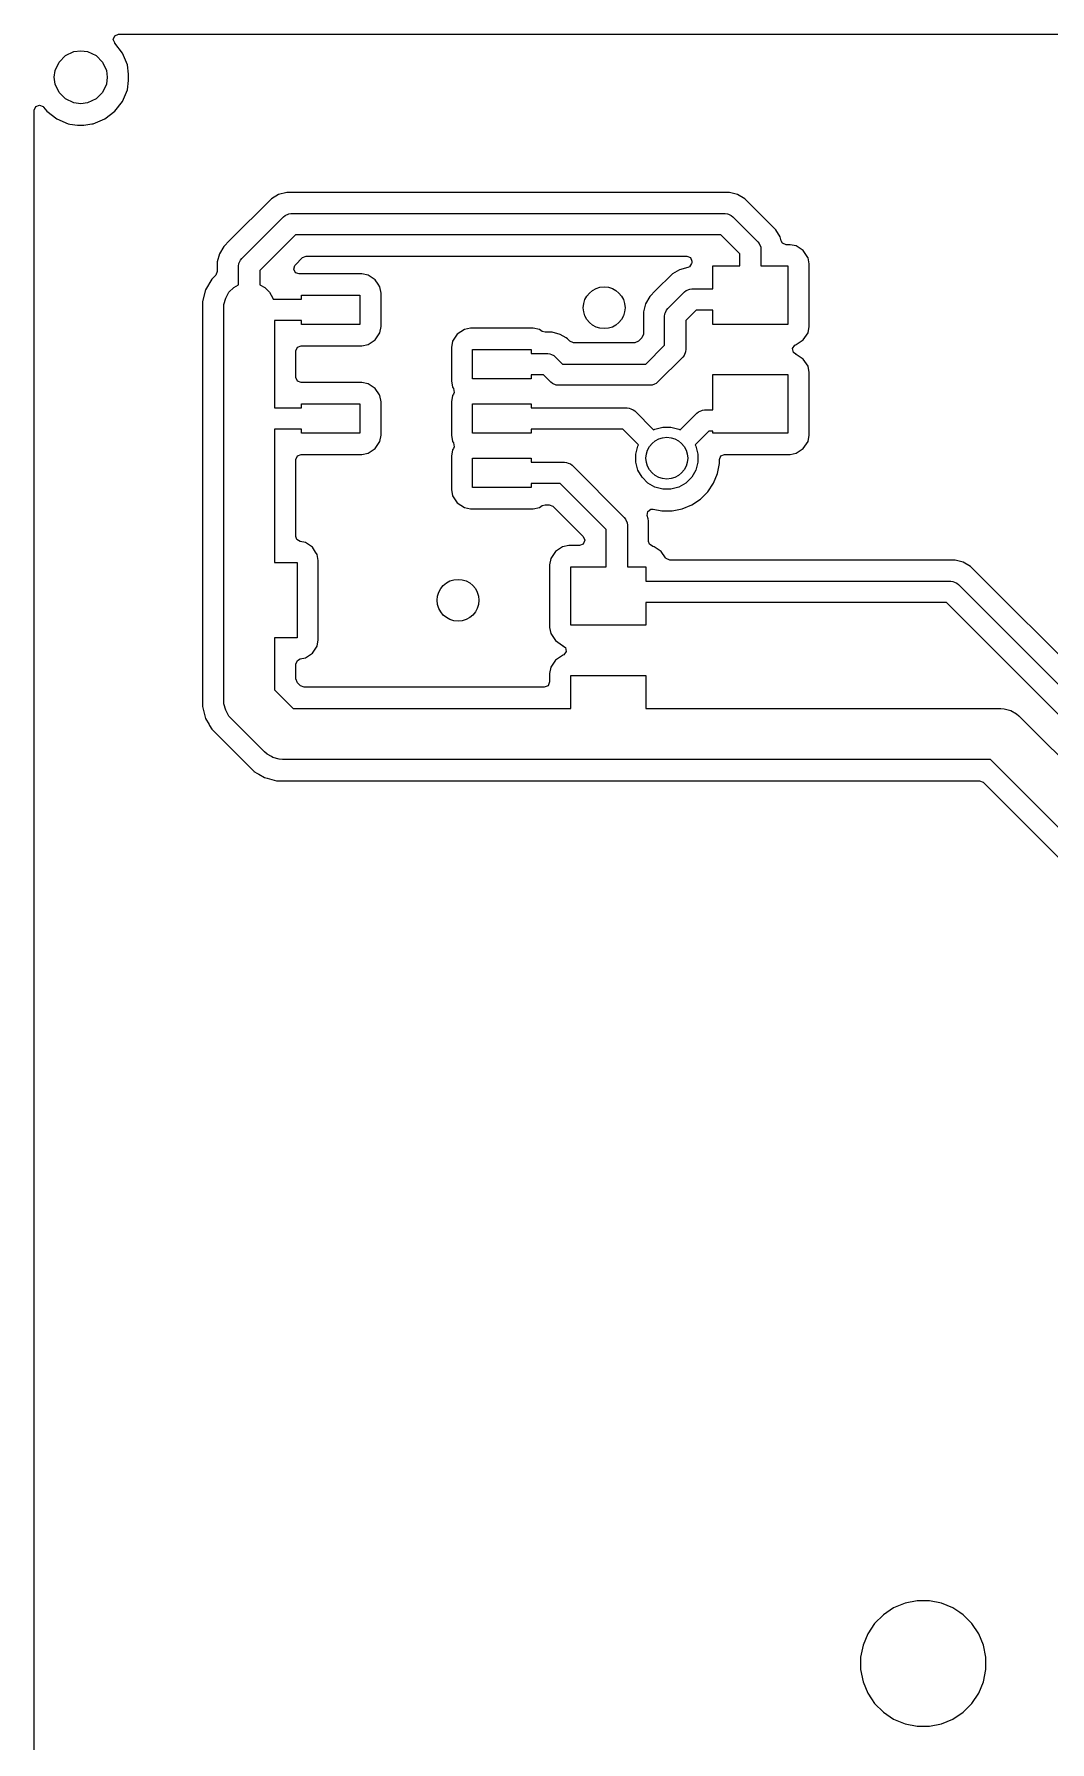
# Model space of a CAD drawing. Extents: x 97 to 200, y -158 to -52.
# Drawn here: x 97.18 to 109.34, y -72.57 to -52.13 of the extents above; entities that cross this region are included whole.
import ezdxf

# ---------------------------------------------------------------- set-up
doc = ezdxf.new("R2010")
doc.units = 0
doc.layers.add('BLACK', color=7, linetype='CONTINUOUS')

msp = doc.modelspace()

# ---------------------------------------------------------------- linework, layer by layer
at = {"layer": 'BLACK', "linetype": 'CONTINUOUS'}
for p, q in [((98.123899, -52.1916), (98.142205, -52.147406)), ((98.141054, -52.233016), (98.123899, -52.1916)), ((98.140561, -52.233395), (98.141054, -52.233016)), ((98.141974, -52.235236), (98.140561, -52.233395)), ((98.142205, -52.235794), (98.141974, -52.235236)), ((98.142205, -52.147406), (98.186399, -52.1291)), ((98.14305, -52.236639), (98.142205, -52.235794)), ((98.143054, -52.236644), (98.14305, -52.236639)), ((98.143055, -52.236645), (98.143054, -52.236644)), ((98.234741, -52.356132), (98.143055, -52.236645)), ((98.186399, -52.1291), (111.740538, -52.1291)), ((97.428419, -52.562425), (97.475019, -52.462489)), ((97.475019, -52.462489), (97.552989, -52.384519)), ((97.552989, -52.384519), (97.652925, -52.337919)), ((97.652925, -52.337919), (97.7351, -52.3271)), ((97.7351, -52.3271), (97.817275, -52.337919)), ((97.817275, -52.337919), (97.917211, -52.384519)), ((97.917211, -52.384519), (97.995181, -52.462489)), ((97.995181, -52.462489), (98.041781, -52.562425)), ((98.292377, -52.495278), (98.234741, -52.356132)), ((98.3071, -52.607108), (98.292377, -52.495278)), ((97.4176, -52.6446), (97.428419, -52.562425)), ((97.428419, -52.726775), (97.4176, -52.6446)), ((98.041781, -52.562425), (98.0526, -52.6446)), ((98.0526, -52.6446), (98.041781, -52.726775)), ((98.292377, -52.793922), (98.3071, -52.682092)), ((98.3071, -52.682092), (98.3071, -52.607108)), ((97.475019, -52.826711), (97.428419, -52.726775)), ((97.552989, -52.904681), (97.475019, -52.826711)), ((97.652925, -52.951281), (97.552989, -52.904681)), ((97.917211, -52.904681), (97.817275, -52.951281)), ((97.995181, -52.826711), (97.917211, -52.904681)), ((98.041781, -52.726775), (97.995181, -52.826711)), ((98.234741, -52.933068), (98.292377, -52.793922)), ((97.1766, -53.04048), (97.194906, -52.996286)), ((97.1766, -55.329962), (97.1766, -53.04048)), ((97.194906, -52.996286), (97.2391, -52.97798)), ((97.2391, -52.97798), (97.283294, -52.996286)), ((97.283294, -52.996286), (97.288683, -53.002431)), ((97.288683, -53.002431), (97.327145, -53.052555)), ((97.327145, -53.052555), (97.446632, -53.144241)), ((97.7351, -52.9621), (97.652925, -52.951281)), ((97.817275, -52.951281), (97.7351, -52.9621)), ((98.023568, -53.144241), (98.143055, -53.052555)), ((98.143055, -53.052555), (98.234741, -52.933068)), ((97.446632, -53.144241), (97.585778, -53.201877)), ((97.585778, -53.201877), (97.585782, -53.201877)), ((97.585782, -53.201877), (97.585784, -53.201878)), ((97.585784, -53.201878), (97.604364, -53.204324)), ((97.604364, -53.204324), (97.697608, -53.2166)), ((97.697608, -53.2166), (97.697614, -53.2166)), ((97.697614, -53.2166), (97.772586, -53.2166)), ((97.772586, -53.2166), (97.772592, -53.2166)), ((97.772592, -53.2166), (97.868524, -53.203969)), ((97.868524, -53.203969), (97.884415, -53.201878)), ((97.884415, -53.201878), (97.884415, -53.201877)), ((97.884415, -53.201877), (97.884422, -53.201877)), ((97.884422, -53.201877), (98.023568, -53.144241)), ((100.016847, -54.098328), (99.516853, -54.598324)), ((100.016851, -54.098325), (100.016847, -54.098328)), ((100.103847, -54.048097), (100.016851, -54.098325)), ((100.103849, -54.048097), (100.103847, -54.048097)), ((100.20087, -54.022099), (100.103849, -54.048097)), ((100.200875, -54.022099), (100.20087, -54.022099)), ((100.301325, -54.022099), (100.200875, -54.022099)), ((100.30515, -54.022099), (100.301325, -54.022099)), ((100.305166, -54.0221), (100.30515, -54.022099)), ((105.501325, -54.0221), (100.305166, -54.0221)), ((105.501329, -54.0221), (105.501325, -54.0221)), ((105.598352, -54.048098), (105.501329, -54.0221)), ((105.598353, -54.048098), (105.598352, -54.048098)), ((105.598354, -54.048099), (105.598353, -54.048098)), ((105.685347, -54.098324), (105.598354, -54.048099)), ((105.985347, -54.398324), (105.685347, -54.098324)), ((99.661297, -54.813797), (100.161298, -54.313797)), ((100.161298, -54.313797), (100.180542, -54.298003)), ((100.180542, -54.298003), (100.226323, -54.27904)), ((100.226323, -54.27904), (100.226324, -54.27904)), ((100.226324, -54.27904), (100.2511, -54.2766)), ((100.2511, -54.2766), (105.4511, -54.2766)), ((105.4511, -54.2766), (105.475876, -54.27904)), ((105.475876, -54.27904), (105.475877, -54.27904)), ((105.475877, -54.27904), (105.48823, -54.284157)), ((105.48823, -54.284157), (105.521657, -54.298003)), ((105.521657, -54.298003), (105.521658, -54.298004)), ((105.521658, -54.298004), (105.540903, -54.313797)), ((105.540903, -54.313797), (105.840903, -54.613797)), ((100.303705, -54.5306), (99.8781, -54.956205)), ((105.398494, -54.5306), (100.303705, -54.5306)), ((105.6241, -54.756206), (105.398494, -54.5306)), ((106.056376, -54.469353), (105.985347, -54.398324)), ((106.106601, -54.556346), (106.056376, -54.469353)), ((106.106602, -54.556349), (106.106601, -54.556346)), ((106.119042, -54.602776), (106.106602, -54.556349)), ((99.395598, -54.756348), (99.3696, -54.85337)), ((99.445825, -54.669351), (99.395598, -54.756346)), ((99.395598, -54.756346), (99.395598, -54.756348)), ((99.516853, -54.598324), (99.445825, -54.669351)), ((105.6241, -54.9036), (105.6241, -54.756206)), ((105.840903, -54.613797), (105.856696, -54.633042)), ((105.856696, -54.633042), (105.856697, -54.633043)), ((105.856697, -54.633043), (105.87566, -54.678824)), ((105.87566, -54.678824), (105.8781, -54.7036)), ((105.8781, -54.7036), (105.8781, -54.9036)), ((106.135218, -54.630794), (106.119042, -54.602776)), ((106.179412, -54.6491), (106.135218, -54.630794)), ((106.226167, -54.6491), (106.179412, -54.6491)), ((106.3004, -54.663865), (106.226167, -54.6491)), ((106.300402, -54.663866), (106.3004, -54.663865)), ((106.384584, -54.720115), (106.300402, -54.663866)), ((106.440237, -54.803406), (106.384584, -54.720115)), ((99.3696, -54.968242), (99.351294, -55.012436)), ((99.3696, -54.85337), (99.3696, -54.968242)), ((99.6241, -54.9036), (99.62654, -54.878824)), ((99.6241, -55.127982), (99.6241, -54.9036)), ((99.62654, -54.878824), (99.628747, -54.873497)), ((99.628747, -54.873497), (99.639363, -54.847867)), ((99.639363, -54.847867), (99.645503, -54.833043)), ((99.645503, -54.833043), (99.645504, -54.833042)), ((99.645504, -54.833042), (99.661297, -54.813797)), ((99.8781, -54.956205), (99.8781, -55.127982)), ((100.283595, -54.942925), (100.297492, -54.897153)), ((100.306135, -54.985118), (100.283595, -54.942925)), ((100.297492, -54.897153), (100.301592, -54.89263)), ((100.301592, -54.89263), (100.390817, -54.803406)), ((100.390817, -54.803406), (100.435011, -54.7851)), ((100.435011, -54.7851), (104.989029, -54.7851)), ((104.903847, -54.948097), (104.816851, -54.998325)), ((104.903849, -54.948097), (104.903847, -54.948097)), ((105.00248, -54.921668), (104.903849, -54.948097)), ((104.989029, -54.7851), (105.033223, -54.803406)), ((105.021021, -54.913268), (105.00248, -54.921668)), ((105.047601, -54.873497), (105.021021, -54.913268)), ((105.033223, -54.803406), (105.051529, -54.8476)), ((105.049096, -54.86598), (105.047601, -54.873497)), ((105.050327, -54.859793), (105.049096, -54.86598)), ((105.051529, -54.8476), (105.050327, -54.859793)), ((105.3011, -55.1766), (105.3011, -54.9036)), ((105.3011, -54.9036), (105.6241, -54.9036)), ((105.8781, -54.9036), (106.2011, -54.9036)), ((106.2011, -54.9036), (106.2011, -55.6036)), ((106.440834, -54.804299), (106.440237, -54.803406)), ((106.455599, -54.878534), (106.440834, -54.804299)), ((106.4556, -55.628667), (106.455599, -54.878534)), ((99.30355, -55.06018), (99.229915, -55.187718)), ((99.303553, -55.060176), (99.30355, -55.06018)), ((99.351294, -55.012436), (99.303553, -55.060176)), ((99.509286, -55.21805), (99.56555, -55.161786)), ((99.56555, -55.161786), (99.6241, -55.127982)), ((99.8781, -55.127982), (99.93665, -55.161786)), ((99.93665, -55.161786), (99.992914, -55.21805)), ((100.347964, -54.997817), (100.306135, -54.985118)), ((100.347964, -54.999101), (100.347964, -54.997817)), ((101.101167, -54.9991), (100.347964, -54.999101)), ((101.1754, -55.013865), (101.101167, -54.9991)), ((101.175402, -55.013866), (101.1754, -55.013865)), ((101.259584, -55.070115), (101.175402, -55.013866)), ((101.294319, -55.1221), (101.259584, -55.070115)), ((101.315834, -55.154299), (101.294319, -55.1221)), ((101.330599, -55.228534), (101.315834, -55.154299)), ((104.816847, -54.998328), (104.616853, -55.198324)), ((104.816851, -54.998325), (104.816847, -54.998328)), ((105.026324, -55.17904), (105.0511, -55.1766)), ((105.0511, -55.1766), (105.3011, -55.1766)), ((97.1766, -71.55368), (97.1766, -55.329962)), ((99.229915, -55.18772), (99.1918, -55.329962)), ((99.1918, -55.329962), (99.1918, -60.177237)), ((99.229915, -55.187718), (99.229915, -55.18772)), ((99.4463, -55.4036), (99.448908, -55.363816)), ((99.448908, -55.363816), (99.469502, -55.286958)), ((99.469502, -55.286958), (99.509286, -55.21805)), ((99.992914, -55.21805), (100.032698, -55.286958)), ((100.032698, -55.286958), (100.036621, -55.3016)), ((100.036621, -55.3016), (100.3761, -55.3016)), ((100.3761, -55.3016), (100.3761, -55.2536)), ((100.3761, -55.2536), (101.0761, -55.2536)), ((101.0761, -55.2536), (101.0761, -55.6036)), ((101.3306, -55.628667), (101.330599, -55.228534)), ((104.495598, -55.356348), (104.4696, -55.45337)), ((104.545825, -55.269351), (104.495598, -55.356346)), ((104.495598, -55.356346), (104.495598, -55.356348)), ((104.616853, -55.198324), (104.545825, -55.269351)), ((104.761297, -55.413797), (104.961298, -55.213797)), ((104.961298, -55.213797), (104.980542, -55.198003)), ((104.980542, -55.198003), (105.026323, -55.17904)), ((105.026323, -55.17904), (105.026324, -55.17904)), ((99.4463, -59.1266), (99.4463, -55.4036)), ((100.3761, -55.5556), (100.0559, -55.5556)), ((100.0559, -55.5556), (100.0559, -56.6016)), ((100.3761, -55.6036), (100.3761, -55.5556)), ((104.4696, -55.45337), (104.4696, -55.719689)), ((104.7241, -55.5036), (104.72654, -55.478824)), ((104.7241, -55.850994), (104.7241, -55.5036)), ((104.72654, -55.478824), (104.727006, -55.4777)), ((104.727006, -55.4777), (104.734395, -55.45986)), ((104.734395, -55.45986), (104.745503, -55.433043)), ((104.745503, -55.433043), (104.745504, -55.433042)), ((104.745504, -55.433042), (104.761297, -55.413797)), ((105.103705, -55.4306), (104.9781, -55.556205)), ((104.9781, -55.556205), (104.9781, -55.9036)), ((105.3011, -55.4306), (105.103705, -55.4306)), ((105.3011, -55.6036), (105.3011, -55.4306)), ((101.0761, -55.6036), (100.3761, -55.6036)), ((101.175401, -55.843334), (101.259584, -55.787084)), ((101.259584, -55.787084), (101.315834, -55.702901)), ((101.315834, -55.702901), (101.3306, -55.628667)), ((102.242615, -55.720115), (102.186366, -55.804297)), ((102.326796, -55.663867), (102.242615, -55.720115)), ((102.3268, -55.663865), (102.326796, -55.663867)), ((102.401031, -55.649101), (102.3268, -55.663865)), ((102.401035, -55.6491), (102.401031, -55.649101)), ((103.151167, -55.6491), (102.401035, -55.6491)), ((103.2254, -55.663865), (103.151167, -55.6491)), ((103.225401, -55.663866), (103.2254, -55.663865)), ((103.259376, -55.686567), (103.225401, -55.663866)), ((103.294098, -55.6971), (103.259376, -55.686567)), ((103.376325, -55.6971), (103.294098, -55.6971)), ((103.376329, -55.6971), (103.376325, -55.6971)), ((103.473352, -55.723098), (103.376329, -55.6971)), ((103.473353, -55.723098), (103.473352, -55.723098)), ((103.473354, -55.723099), (103.473353, -55.723098)), ((103.544545, -55.764201), (103.473354, -55.723099)), ((103.544546, -55.764201), (103.544545, -55.7642)), ((103.544545, -55.7642), (103.544545, -55.764201)), ((103.560344, -55.773321), (103.544546, -55.764201)), ((103.590817, -55.803794), (103.560344, -55.773321)), ((104.451294, -55.763883), (104.411383, -55.803794)), ((104.4696, -55.719689), (104.451294, -55.763883)), ((106.2011, -55.6036), (105.3011, -55.6036)), ((106.300401, -55.843334), (106.384584, -55.787084)), ((106.384584, -55.787084), (106.440834, -55.702901)), ((106.440834, -55.702901), (106.4556, -55.628667)), ((100.3104, -55.920599), (100.328706, -55.876405)), ((100.3104, -56.2366), (100.3104, -55.920599)), ((100.328706, -55.876405), (100.372897, -55.858099)), ((100.372897, -55.858099), (101.101166, -55.858099)), ((101.101166, -55.858099), (101.175401, -55.843334)), ((102.186365, -55.804299), (102.1716, -55.878532)), ((102.1716, -55.878532), (102.1716, -56.278664)), ((102.186366, -55.804297), (102.186365, -55.804299)), ((102.4261, -56.2536), (102.4261, -55.9036)), ((102.4261, -55.9036), (103.1261, -55.9036)), ((103.1261, -55.9036), (103.1261, -55.9516)), ((103.1261, -55.9516), (103.3261, -55.9516)), ((103.3261, -55.9516), (103.350876, -55.95404)), ((103.350876, -55.95404), (103.350877, -55.95404)), ((103.350877, -55.95404), (103.368913, -55.961511)), ((103.368913, -55.961511), (103.396657, -55.973003)), ((103.396657, -55.973003), (103.396658, -55.973004)), ((103.396658, -55.973004), (103.415903, -55.988797)), ((103.415903, -55.988797), (103.503705, -56.0766)), ((103.635011, -55.8221), (103.590817, -55.803794)), ((104.367189, -55.8221), (103.635011, -55.8221)), ((104.411383, -55.803794), (104.367189, -55.8221)), ((104.498494, -56.0766), (104.7241, -55.850994)), ((104.940903, -55.993403), (104.640903, -56.293403)), ((104.956696, -55.974158), (104.940903, -55.993403)), ((104.956697, -55.974157), (104.956696, -55.974158)), ((104.974104, -55.932133), (104.956697, -55.974157)), ((104.97566, -55.928377), (104.974104, -55.932133)), ((104.9781, -55.9036), (104.97566, -55.928376)), ((104.97566, -55.928376), (104.97566, -55.928377)), ((106.256497, -55.891356), (106.283105, -55.851604)), ((106.265791, -55.93828), (106.256497, -55.891356)), ((106.29597, -55.95848), (106.265791, -55.93828)), ((106.283105, -55.851604), (106.295112, -55.846644)), ((106.294715, -55.961511), (106.29597, -55.95848)), ((106.300402, -55.963866), (106.294715, -55.961511)), ((106.294716, -55.845688), (106.300395, -55.843335)), ((106.295112, -55.846644), (106.294716, -55.845688)), ((106.300395, -55.843335), (106.300401, -55.843334)), ((106.384584, -56.020115), (106.300402, -55.963866)), ((103.503705, -56.0766), (104.498494, -56.0766)), ((106.422202, -56.076414), (106.384584, -56.020115)), ((106.440834, -56.104299), (106.422202, -56.076414)), ((106.455599, -56.178534), (106.440834, -56.104299)), ((106.4556, -56.928667), (106.455599, -56.178534)), ((100.328706, -56.280794), (100.3104, -56.2366)), ((100.3729, -56.2991), (100.328706, -56.280794)), ((101.101167, -56.2991), (100.3729, -56.2991)), ((101.1754, -56.313865), (101.101167, -56.2991)), ((101.175402, -56.313866), (101.1754, -56.313865)), ((101.259584, -56.370115), (101.175402, -56.313866)), ((101.310118, -56.445744), (101.259584, -56.370115)), ((102.1716, -56.278664), (102.171601, -56.278668)), ((102.171601, -56.278668), (102.186365, -56.352899)), ((102.186365, -56.352899), (102.186368, -56.352907)), ((102.186368, -56.352907), (102.19704, -56.368878)), ((102.19704, -56.368878), (102.206372, -56.415794)), ((103.1261, -56.2536), (102.4261, -56.2536)), ((103.273494, -56.2056), (103.1261, -56.2056)), ((103.1261, -56.2056), (103.1261, -56.2536)), ((103.361298, -56.293403), (103.273494, -56.2056)), ((103.380542, -56.309197), (103.361298, -56.293403)), ((103.426323, -56.32816), (103.380542, -56.309197)), ((103.426324, -56.32816), (103.426323, -56.32816)), ((103.4511, -56.3306), (103.426324, -56.32816)), ((104.5511, -56.3306), (103.4511, -56.3306)), ((104.575876, -56.32816), (104.5511, -56.3306)), ((104.575877, -56.32816), (104.575876, -56.32816)), ((104.603357, -56.316777), (104.575877, -56.32816)), ((104.621657, -56.309197), (104.603357, -56.316777)), ((104.621658, -56.309196), (104.621657, -56.309197)), ((104.640903, -56.293403), (104.621658, -56.309196)), ((105.3011, -56.6266), (105.3011, -56.2036)), ((105.3011, -56.2036), (106.2011, -56.2036)), ((106.2011, -56.2036), (106.2011, -56.9036)), ((100.0559, -56.6016), (100.3761, -56.6016)), ((100.3761, -56.6016), (100.3761, -56.5536)), ((100.3761, -56.5536), (101.0761, -56.5536)), ((101.0761, -56.5536), (101.0761, -56.9036)), ((101.315834, -56.454299), (101.310118, -56.445744)), ((101.330599, -56.528534), (101.315834, -56.454299)), ((101.3306, -56.928667), (101.330599, -56.528534)), ((102.186365, -56.454299), (102.1716, -56.528532)), ((102.1716, -56.528532), (102.1716, -56.928664)), ((102.186367, -56.454294), (102.186365, -56.454299)), ((102.19704, -56.438322), (102.186367, -56.454294)), ((102.206372, -56.415794), (102.19704, -56.438322)), ((102.4261, -56.9036), (102.4261, -56.5536)), ((102.4261, -56.5536), (103.1261, -56.5536)), ((103.1261, -56.5536), (103.1261, -56.6016)), ((103.1261, -56.6016), (104.2761, -56.6016)), ((104.2761, -56.6016), (104.300876, -56.60404)), ((104.300876, -56.60404), (104.300877, -56.60404)), ((104.300877, -56.60404), (104.31984, -56.611895)), ((104.31984, -56.611895), (104.346657, -56.623003)), ((104.346657, -56.623003), (104.346658, -56.623004)), ((104.346658, -56.623004), (104.365903, -56.638797)), ((104.365903, -56.638797), (104.592794, -56.865689)), ((104.909405, -56.865689), (105.111297, -56.663798)), ((105.111297, -56.663798), (105.130542, -56.648004)), ((105.130542, -56.648004), (105.130543, -56.648003)), ((105.130543, -56.648003), (105.169641, -56.631808)), ((105.169641, -56.631808), (105.176323, -56.62904)), ((105.176323, -56.62904), (105.176324, -56.62904)), ((105.176324, -56.62904), (105.2011, -56.6266)), ((105.2011, -56.6266), (105.3011, -56.6266)), ((100.3761, -56.8556), (100.0559, -56.8556)), ((100.0559, -56.8556), (100.0559, -58.4536)), ((100.3761, -56.9036), (100.3761, -56.8556)), ((101.0761, -56.9036), (100.3761, -56.9036)), ((101.259584, -57.087084), (101.315834, -57.002901)), ((101.315834, -57.002901), (101.3306, -56.928667)), ((102.1716, -56.928664), (102.171601, -56.928668)), ((102.171601, -56.928668), (102.186365, -57.002899)), ((102.186365, -57.002899), (102.186368, -57.002907)), ((102.186368, -57.002907), (102.19704, -57.018878)), ((103.1261, -56.9036), (102.4261, -56.9036)), ((104.223494, -56.8556), (103.1261, -56.8556)), ((103.1261, -56.8556), (103.1261, -56.9036)), ((104.413189, -57.045294), (104.223494, -56.8556)), ((104.592794, -56.865689), (104.607594, -56.857145)), ((104.607594, -56.857145), (104.702153, -56.831808)), ((104.702153, -56.831808), (104.800047, -56.831808)), ((104.800047, -56.831808), (104.894606, -56.857145)), ((104.894606, -56.857145), (104.909405, -56.865689)), ((105.253705, -56.8806), (105.08901, -57.045294)), ((105.3011, -56.8806), (105.253705, -56.8806)), ((105.3011, -56.9036), (105.3011, -56.8806)), ((106.2011, -56.9036), (105.3011, -56.9036)), ((106.384584, -57.087084), (106.440834, -57.002901)), ((106.440834, -57.002901), (106.4556, -56.928667)), ((100.3104, -57.220599), (100.328706, -57.176405)), ((100.3104, -58.140096), (100.3104, -57.220599)), ((100.328706, -57.176405), (100.372897, -57.158099)), ((100.372897, -57.158099), (101.101166, -57.158099)), ((101.101166, -57.158099), (101.175401, -57.143334)), ((101.175401, -57.143334), (101.259584, -57.087084)), ((102.186365, -57.104299), (102.1716, -57.178532)), ((102.1716, -57.178532), (102.1716, -57.578664)), ((102.186367, -57.104294), (102.186365, -57.104299)), ((102.19704, -57.088322), (102.186367, -57.104294)), ((102.19704, -57.018878), (102.206372, -57.065794)), ((102.206372, -57.065794), (102.19704, -57.088322)), ((102.4261, -57.5536), (102.4261, -57.2036)), ((102.4261, -57.2036), (103.1261, -57.2036)), ((103.1261, -57.2036), (103.1261, -57.2516)), ((104.379308, -57.154653), (104.404645, -57.060094)), ((104.379308, -57.252547), (104.379308, -57.154653)), ((104.404645, -57.060094), (104.413189, -57.045294)), ((105.08901, -57.045294), (105.097555, -57.060094)), ((105.097555, -57.060094), (105.122892, -57.154653)), ((105.122892, -57.154653), (105.122892, -57.252547)), ((105.3806, -57.220599), (105.398906, -57.176405)), ((105.3806, -57.2656), (105.3806, -57.220599)), ((105.398906, -57.176405), (105.4431, -57.158099)), ((105.4431, -57.158099), (106.226165, -57.158099)), ((106.226165, -57.158099), (106.226166, -57.158099)), ((106.226166, -57.158099), (106.300401, -57.143334)), ((106.300401, -57.143334), (106.384584, -57.087084)), ((103.1261, -57.2516), (103.5261, -57.2516)), ((103.5261, -57.2516), (103.550876, -57.25404)), ((103.550876, -57.25404), (103.550877, -57.25404)), ((103.550877, -57.25404), (103.56984, -57.261895)), ((103.56984, -57.261895), (103.596657, -57.273003)), ((103.596657, -57.273003), (103.596658, -57.273004)), ((103.596658, -57.273004), (103.615903, -57.288797)), ((103.615903, -57.288797), (104.240902, -57.913797)), ((104.404645, -57.347106), (104.379308, -57.252547)), ((104.453592, -57.431886), (104.404645, -57.347106)), ((105.097555, -57.347106), (105.048608, -57.431886)), ((105.122892, -57.252547), (105.097555, -57.347106)), ((105.308956, -57.50178), (105.356409, -57.387218)), ((105.356409, -57.387218), (105.3806, -57.2656)), ((102.1716, -57.578664), (102.171601, -57.578666)), ((102.171601, -57.578666), (102.186365, -57.652899)), ((103.1261, -57.5536), (102.4261, -57.5536)), ((103.473494, -57.5056), (103.1261, -57.5056)), ((103.1261, -57.5056), (103.1261, -57.5536)), ((104.0241, -58.056205), (103.473494, -57.5056)), ((104.522814, -57.501108), (104.453592, -57.431886)), ((104.607594, -57.550055), (104.522814, -57.501108)), ((104.702153, -57.575392), (104.607594, -57.550055)), ((104.800047, -57.575392), (104.702153, -57.575392)), ((104.894606, -57.550055), (104.800047, -57.575392)), ((104.979386, -57.501108), (104.894606, -57.550055)), ((105.048608, -57.431886), (104.979386, -57.501108)), ((105.152383, -57.692565), (105.240065, -57.604883)), ((105.240065, -57.604883), (105.308956, -57.50178)), ((102.186365, -57.652899), (102.186367, -57.652903)), ((102.186367, -57.652903), (102.242615, -57.737084)), ((102.242615, -57.737084), (102.326797, -57.793333)), ((102.326797, -57.793333), (102.326799, -57.793334)), ((102.326799, -57.793334), (102.401033, -57.8081)), ((102.401033, -57.8081), (103.151166, -57.808099)), ((103.151166, -57.808099), (103.225401, -57.793334)), ((103.225401, -57.793334), (103.259376, -57.770632)), ((103.259376, -57.770632), (103.294098, -57.7601)), ((103.294098, -57.7601), (103.342189, -57.7601)), ((103.342189, -57.7601), (103.386383, -57.778406)), ((103.386383, -57.778406), (103.750384, -58.142406)), ((104.522003, -57.843104), (104.559953, -57.813983)), ((104.559953, -57.813983), (104.58832, -57.813054)), ((104.58832, -57.813054), (104.6891, -57.8331)), ((104.6891, -57.8331), (104.8131, -57.8331)), ((104.8131, -57.8331), (104.934718, -57.808909)), ((104.934718, -57.808909), (105.04928, -57.761456)), ((105.04928, -57.761456), (105.152383, -57.692565)), ((104.240902, -57.913797), (104.256696, -57.933042)), ((104.256696, -57.933042), (104.256697, -57.933043)), ((104.256697, -57.933043), (104.27566, -57.978824)), ((104.27566, -57.978824), (104.2781, -58.0036)), ((104.2781, -58.0036), (104.2781, -58.5036)), ((104.51576, -57.890528), (104.522003, -57.843104)), ((104.526549, -57.930794), (104.51576, -57.890528)), ((104.532599, -57.95337), (104.526549, -57.930794)), ((104.5326, -57.953376), (104.532599, -57.95337)), ((104.5326, -58.199086), (104.5326, -57.953376)), ((100.320933, -58.174819), (100.3104, -58.140096)), ((100.360707, -58.201395), (100.320933, -58.174819)), ((100.4234, -58.213865), (100.360707, -58.201395)), ((100.423402, -58.213866), (100.4234, -58.213865)), ((100.507584, -58.270115), (100.423402, -58.213866)), ((103.750384, -58.230794), (103.70619, -58.2491)), ((103.750384, -58.142406), (103.76869, -58.1866)), ((103.76869, -58.1866), (103.750384, -58.230794)), ((104.0241, -58.5036), (104.0241, -58.056205)), ((104.543131, -58.233807), (104.5326, -58.199086)), ((104.582904, -58.260384), (104.543131, -58.233807)), ((100.545196, -58.326405), (100.507584, -58.270115)), ((100.563834, -58.354299), (100.545196, -58.326405)), ((100.578599, -58.428534), (100.563834, -58.354299)), ((100.5786, -59.378667), (100.578599, -58.428534)), ((103.361365, -58.404299), (103.3466, -58.478532)), ((103.361366, -58.404297), (103.361365, -58.404299)), ((103.417615, -58.320115), (103.361366, -58.404297)), ((103.501796, -58.263867), (103.417615, -58.320115)), ((103.5018, -58.263865), (103.501796, -58.263867)), ((103.576031, -58.249101), (103.5018, -58.263865)), ((103.576035, -58.2491), (103.576031, -58.249101)), ((103.70619, -58.2491), (103.576035, -58.2491)), ((104.600397, -58.263864), (104.582904, -58.260384)), ((104.600402, -58.263866), (104.600397, -58.263864)), ((104.684584, -58.320115), (104.600402, -58.263866)), ((104.734168, -58.394323), (104.684584, -58.320115)), ((104.741941, -58.403794), (104.734168, -58.394323)), ((104.786135, -58.4221), (104.741941, -58.403794)), ((108.201325, -58.4221), (104.786135, -58.4221)), ((108.201329, -58.4221), (108.201325, -58.4221)), ((108.298351, -58.448098), (108.201329, -58.4221)), ((108.298354, -58.448099), (108.298351, -58.448098)), ((108.384791, -58.498003), (108.298354, -58.448099)), ((100.0559, -58.4536), (100.3241, -58.4536)), ((100.3241, -58.4536), (100.3241, -59.3536)), ((103.3466, -58.478532), (103.3466, -59.228664)), ((103.6011, -59.2036), (103.6011, -58.5036)), ((103.6011, -58.5036), (104.0241, -58.5036)), ((104.2781, -58.5036), (104.5011, -58.5036)), ((104.5011, -58.5036), (104.5011, -58.6766)), ((108.385346, -58.498323), (108.384791, -58.498002)), ((108.384791, -58.498002), (108.384791, -58.498003)), ((113.090817, -63.203794), (108.385346, -58.498323)), ((104.5011, -58.6766), (108.1511, -58.6766)), ((108.1511, -58.6766), (108.175876, -58.67904)), ((108.175876, -58.67904), (108.175877, -58.67904)), ((108.175877, -58.67904), (108.19484, -58.686895)), ((108.19484, -58.686895), (108.221657, -58.698003)), ((108.221657, -58.698003), (108.221658, -58.698004)), ((108.221658, -58.698004), (108.240903, -58.713797)), ((108.240903, -58.713797), (113.003705, -63.4766)), ((108.098494, -58.9306), (104.5011, -58.9306)), ((104.5011, -58.9306), (104.5011, -59.2036)), ((112.861297, -63.693402), (108.098494, -58.9306)), ((99.4463, -60.1036), (99.4463, -59.1266)), ((103.3466, -59.228664), (103.346601, -59.228668)), ((103.346601, -59.228668), (103.361365, -59.302899)), ((104.5011, -59.2036), (103.6011, -59.2036)), ((100.3241, -59.3536), (100.0559, -59.3536)), ((100.0559, -59.3536), (100.0559, -59.977348)), ((100.507584, -59.537084), (100.563834, -59.452901)), ((100.563834, -59.452901), (100.5786, -59.378667)), ((103.361365, -59.302899), (103.361367, -59.302903)), ((103.361367, -59.302903), (103.417615, -59.387084)), ((103.417615, -59.387084), (103.501797, -59.443333)), ((103.501797, -59.443333), (103.507485, -59.445689)), ((103.507485, -59.445689), (103.506225, -59.44873)), ((103.506225, -59.44873), (103.536377, -59.468872)), ((103.536377, -59.468872), (103.545713, -59.515787)), ((100.3104, -59.667102), (100.328706, -59.622908)), ((100.3104, -59.846042), (100.3104, -59.667102)), ((100.328706, -59.622908), (100.360706, -59.605803)), ((100.360706, -59.605803), (100.423401, -59.593334)), ((100.423401, -59.593334), (100.507584, -59.537084)), ((103.417615, -59.620115), (103.361366, -59.704297)), ((103.501796, -59.563867), (103.417615, -59.620115)), ((103.507484, -59.561512), (103.501796, -59.563867)), ((103.519141, -59.555564), (103.507088, -59.560557)), ((103.507088, -59.560557), (103.507484, -59.561512)), ((103.545713, -59.515787), (103.519141, -59.555564)), ((100.328706, -59.890236), (100.3104, -59.846042)), ((103.361365, -59.704299), (103.3466, -59.778532)), ((103.3466, -59.778532), (103.3466, -59.8818)), ((103.361366, -59.704297), (103.361365, -59.704299)), ((103.6011, -60.1988), (103.6011, -59.8036)), ((103.6011, -59.8036), (104.5011, -59.8036)), ((104.5011, -59.8036), (104.5011, -60.1988)), ((100.0559, -59.977348), (100.277352, -60.1988)), ((100.364464, -59.925994), (100.328706, -59.890236)), ((100.408658, -59.9443), (100.364464, -59.925994)), ((103.2841, -59.9443), (100.408658, -59.9443)), ((103.328294, -59.925994), (103.2841, -59.9443)), ((103.3466, -59.8818), (103.328294, -59.925994)), ((99.1918, -60.177237), (99.229916, -60.319482)), ((99.448908, -60.143384), (99.4463, -60.1036)), ((99.448908, -60.143385), (99.448908, -60.143384)), ((99.469502, -60.220242), (99.448908, -60.143385)), ((99.509286, -60.28915), (99.469502, -60.220242)), ((100.277352, -60.1988), (103.6011, -60.1988)), ((104.5011, -60.1988), (108.7511, -60.1988)), ((108.7511, -60.1988), (108.790884, -60.201408)), ((108.790884, -60.201408), (108.790885, -60.201408)), ((108.790885, -60.201408), (108.867742, -60.222002)), ((108.867742, -60.222002), (108.93665, -60.261786)), ((108.93665, -60.261786), (108.966626, -60.288074)), ((99.229916, -60.319482), (99.229916, -60.319484)), ((99.229916, -60.319484), (99.272087, -60.392524)), ((99.272087, -60.392524), (99.277432, -60.401782)), ((99.277432, -60.401782), (99.277738, -60.402311)), ((99.277738, -60.402311), (99.277739, -60.402313)), ((99.277739, -60.402313), (99.303549, -60.447018)), ((99.303549, -60.447018), (99.807674, -60.951145)), ((99.535574, -60.319126), (99.509286, -60.28915)), ((99.935574, -60.719126), (99.535574, -60.319126)), ((108.966626, -60.288074), (111.466626, -62.788074)), ((99.965549, -60.745413), (99.935574, -60.719126)), ((99.96555, -60.745414), (99.965549, -60.745413)), ((100.01751, -60.775413), (99.96555, -60.745414)), ((100.034458, -60.785198), (100.01751, -60.775413)), ((100.111315, -60.805792), (100.034458, -60.785198)), ((100.111316, -60.805792), (100.111315, -60.805792)), ((100.1511, -60.8084), (100.111316, -60.805792)), ((104.0511, -60.8084), (100.1511, -60.8084)), ((108.624848, -60.8084), (104.0511, -60.8084)), ((110.9463, -63.129852), (108.624848, -60.8084)), ((99.807674, -60.951145), (99.807677, -60.951147)), ((99.807677, -60.951147), (99.807681, -60.951151)), ((99.807681, -60.951151), (99.849507, -60.975299)), ((99.849507, -60.975299), (99.866482, -60.9851)), ((99.866482, -60.9851), (99.866483, -60.9851)), ((99.866483, -60.9851), (99.935218, -61.024784)), ((99.935218, -61.024784), (99.966746, -61.033232)), ((99.966746, -61.033232), (100.077462, -61.062899)), ((100.077462, -61.062899), (100.077464, -61.062899)), ((100.077464, -61.062899), (100.077467, -61.0629)), ((100.077467, -61.0629), (103.977467, -61.0629)), ((103.977467, -61.0629), (108.493543, -61.0629)), ((108.493543, -61.0629), (108.537737, -61.081206)), ((108.537737, -61.081206), (110.673494, -63.216963)), ((107.602187, -70.905941), (107.465604, -70.962516)), ((107.602188, -70.905941), (107.602187, -70.905941)), ((107.74718, -70.8771), (107.602188, -70.905941)), ((107.747182, -70.8771), (107.74718, -70.8771)), ((107.895018, -70.8771), (107.747182, -70.8771)), ((107.895019, -70.8771), (107.895018, -70.8771)), ((108.040011, -70.905941), (107.895019, -70.8771)), ((108.176595, -70.962516), (108.040011, -70.905941)), ((107.342684, -71.044648), (107.238148, -71.149184)), ((107.465602, -70.962517), (107.342684, -71.044648)), ((107.465604, -70.962516), (107.465602, -70.962517)), ((108.176597, -70.962517), (108.176595, -70.962516)), ((108.256631, -71.015994), (108.176597, -70.962517)), ((108.299516, -71.044649), (108.256631, -71.015994)), ((108.404051, -71.149184), (108.299516, -71.044649)), ((107.156016, -71.272104), (107.099441, -71.408687)), ((107.156017, -71.272102), (107.156016, -71.272104)), ((107.238148, -71.149184), (107.156017, -71.272102)), ((108.486184, -71.272105), (108.404051, -71.149184)), ((108.542758, -71.408687), (108.486184, -71.272105)), ((107.099441, -71.408688), (107.0706, -71.55368)), ((107.099441, -71.408687), (107.099441, -71.408688)), ((108.5716, -71.553682), (108.542758, -71.408687)), ((97.1766, -84.925599), (97.1766, -71.55368)), ((107.0706, -71.55368), (107.0706, -71.701519)), ((107.0706, -71.701519), (107.099441, -71.846511)), ((108.542758, -71.846513), (108.5716, -71.701518)), ((108.5716, -71.701518), (108.5716, -71.553682)), ((107.099441, -71.846511), (107.099441, -71.846512)), ((107.099441, -71.846512), (107.156016, -71.983095)), ((108.486184, -71.983095), (108.542758, -71.846513)), ((107.156016, -71.983095), (107.156017, -71.983097)), ((107.156017, -71.983097), (107.201489, -72.051151)), ((107.201489, -72.051151), (107.238149, -72.106016)), ((107.238149, -72.106016), (107.342684, -72.210551)), ((108.299516, -72.210551), (108.404051, -72.106016)), ((108.404051, -72.106016), (108.486184, -71.983095)), ((107.342684, -72.210551), (107.465605, -72.292684)), ((107.465605, -72.292684), (107.602187, -72.349258)), ((108.040013, -72.349258), (108.176595, -72.292684)), ((108.176595, -72.292684), (108.299516, -72.210551)), ((107.602187, -72.349258), (107.747182, -72.3781)), ((107.747182, -72.3781), (107.895018, -72.3781)), ((107.895018, -72.3781), (108.040013, -72.349258))]:
    msp.add_line(p, q, dxfattribs=at)
at = {"layer": 'BLACK'}
for centre in [(104.0011, -55.4036), (104.7511, -57.2036), (102.2511, -58.9036)]:
    msp.add_circle(centre, 0.25, dxfattribs=at)

doc.saveas('drawing.dxf')
